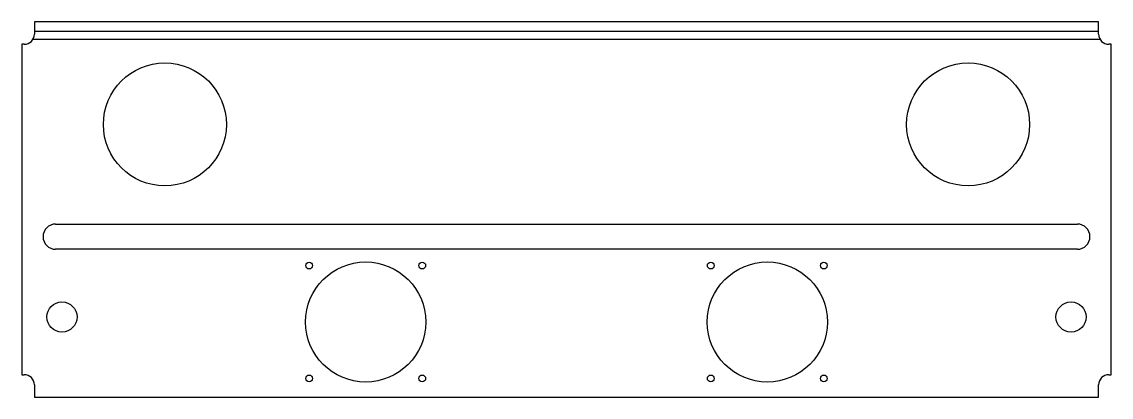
# Model space of a CAD drawing. Header units: inches. Extents: x -13.6 to 13.6, y -4.7 to 4.7.
import ezdxf

# ---------------------------------------------------------------- set-up
doc = ezdxf.new("R2010")
doc.units = ezdxf.units.IN
doc.header["$MEASUREMENT"] = 0

msp = doc.modelspace()

# ---------------------------------------------------------------- linework, layer by layer
at = {"color": 7, "linetype": 'Continuous', "lineweight": 25}
for p, q in [((13.25, 4.679), (-13.25, 4.679)), ((-13.25, 4.679), (-13.25, 4.367)), ((13.25, 4.367), (13.25, 4.679)), ((13.25, 4.433), (-13.25, 4.433)), ((-13.562, 4.117), (-13.562, -4.117)), ((-13.5, 4.117), (-13.562, 4.117)), ((-13.28, 4.248), (13.28, 4.248)), ((13.562, 4.117), (13.5, 4.117)), ((13.562, -4.117), (13.562, 4.117)), ((-12.719, -0.362), (12.719, -0.362)), ((12.719, -0.992), (-12.719, -0.992)), ((-13.562, -4.117), (-13.5, -4.117)), ((13.5, -4.117), (13.562, -4.117)), ((-13.25, -4.367), (-13.25, -4.679)), ((13.25, -4.679), (13.25, -4.367)), ((-13.25, -4.679), (13.25, -4.679))]:
    msp.add_line(p, q, dxfattribs=at)
for centre, radius in [((-10, 2.121), 1.531), ((10, 2.121), 1.531), ((-5, -2.804), 1.496), ((-6.407, -1.397), 0.085), ((-3.593, -1.397), 0.085), ((5, -2.804), 1.496), ((3.593, -1.397), 0.085), ((6.407, -1.397), 0.085), ((-12.562, -2.679), 0.375), ((12.562, -2.679), 0.375), ((-6.407, -4.211), 0.085), ((-3.593, -4.211), 0.085), ((3.593, -4.211), 0.085), ((6.407, -4.211), 0.085)]:
    msp.add_circle(centre, radius, dxfattribs=at)
for centre, radius, start, end in [((-13.5, 4.367), 0.25, 270, 0), ((13.5, 4.367), 0.25, 180, 270), ((-12.719, -0.677), 0.315, 90, 270), ((12.719, -0.677), 0.315, 270, 90), ((-13.5, -4.367), 0.25, 0, 90), ((13.5, -4.367), 0.25, 90, 180)]:
    msp.add_arc(centre, radius, start, end, dxfattribs=at)

doc.saveas('drawing.dxf')
